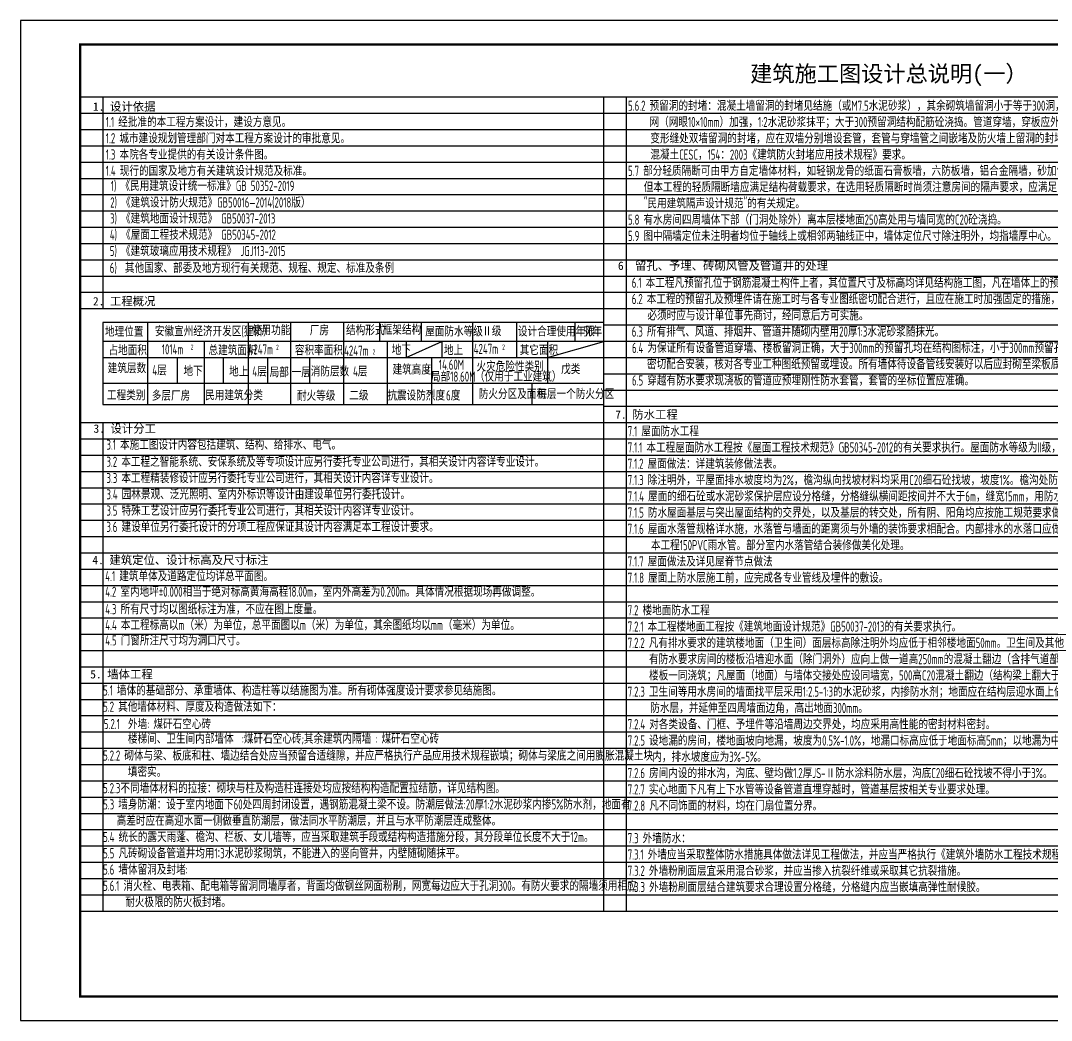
# Model space of a CAD drawing. Extents: x -522490 to 417652, y 450811 to 1108047.
# Drawn here: x 343352 to 386667, y 1016819 to 1058819 of the extents above; entities that cross this region are included whole.
import ezdxf

# ---------------------------------------------------------------- set-up
doc = ezdxf.new("R2010")
doc.units = 0
doc.header["$LTSCALE"] = 1000
doc.header["$MEASUREMENT"] = 0
for name, color, linetype in [('39建筑-文字', 254, 'Continuous'), ('PUB_TEXT', 7, 'Continuous'), ('PUB_TITLE', 4, 'Continuous'), ('文字线', 157, 'Continuous')]:
    doc.layers.add(name, color=color, linetype=linetype)
doc.styles.add('TQ', font='')
doc.styles.add('宋体', font='')
doc.styles.add('文字', font='isocp.shx', dxfattribs={"width": 0.7, "bigfont": 'hztxt.shx'})
doc.styles.get('TQ').set_extended_font_data('SimSun')
doc.styles.get('宋体').set_extended_font_data('SimSun')

msp = doc.modelspace()

# ---------------------------------------------------------------- linework, layer by layer
msp.add_lwpolyline([(359552.4, 1044668.9), (361052.4, 1045334)])
at = {"layer": 'PUB_TEXT'}
msp.add_line((365496.6, 1044668.9), (367856, 1045334), dxfattribs=at)
at = {"layer": 'PUB_TITLE'}
msp.add_lwpolyline([(343352.5, 1016819), (417652.5, 1016819), (417652.5, 1058819), (343352.5, 1058819)], close=True, dxfattribs=at)
at = {"layer": 'PUB_TITLE', "const_width": 100}
msp.add_lwpolyline([(345852.5, 1017819), (416652.5, 1017819), (416652.5, 1057819), (345852.5, 1057819)], close=True, dxfattribs=at)
at = {"layer": '文字线', "color": 0}
for p, q in [((345852.5, 1055612.9), (411042.4, 1055612.9)), ((346802.5, 1055612.9), (346802.5, 1046720.9)), ((367856, 1021412.9), (367856, 1055612.9)), ((368806, 1021412.9), (368806, 1055612.9)), ((345852.5, 1054928.9), (411042.3, 1054928.9)), ((345852.5, 1054244.9), (411042.3, 1054244.9)), ((345852.5, 1053560.9), (411042.2, 1053560.9)), ((345852.5, 1052876.9), (411042.2, 1052876.9)), ((345852.5, 1052192.9), (411042.1, 1052192.9)), ((345852.5, 1051508.9), (411042.1, 1051508.9)), ((345852.5, 1050824.9), (411042.3, 1050824.9)), ((345852.5, 1050140.9), (411042.3, 1050140.9)), ((345852.5, 1049456.9), (411042.2, 1049456.9)), ((345852.5, 1048772.9), (411042.2, 1048772.9)), ((345852.5, 1048088.9), (411042.1, 1048088.9)), ((345852.5, 1047404.9), (411042.1, 1047404.9)), ((345852.5, 1046720.9), (411042.3, 1046720.9)), ((346802.5, 1046134), (346802.5, 1042691.1)), ((367856, 1046134), (346802.5, 1046134)), ((348689.1, 1046134), (348689.1, 1042691.1)), ((352910.9, 1046134), (352910.9, 1042691.1)), ((354692.6, 1046134), (354692.6, 1042691.1)), ((356925.9, 1046134), (356925.9, 1042691.1)), ((358431.6, 1046134), (358431.6, 1045334)), ((360180.7, 1046134), (360180.7, 1045334)), ((362346.3, 1046134), (362346.3, 1042691.1)), ((364185.6, 1046134), (364185.6, 1044668.9)), ((366656, 1045334), (366656, 1046134)), ((367856, 1046036.9), (411042.3, 1046036.9)), ((367856, 1045334), (346802.5, 1045334)), ((351065.5, 1045334), (351065.5, 1042691.1)), ((358752.4, 1045334), (358752.4, 1042691.1)), ((359552.4, 1045334), (359552.4, 1044668.9)), ((361052.4, 1045334), (361052.4, 1044668.9)), ((365496.6, 1045334), (365496.6, 1043574.3)), ((367856, 1045352.9), (411042.2, 1045352.9)), ((346802.5, 1044668.9), (411042.2, 1044668.9)), ((349945.8, 1043574.3), (349945.8, 1044668.9)), ((351865.5, 1044668.9), (351865.5, 1043574.3)), ((353733.7, 1044668.9), (353733.7, 1043574.3)), ((355487.6, 1044668.9), (355487.6, 1043574.3)), ((360621.6, 1044668.9), (360621.6, 1042691.1)), ((367856, 1043984.9), (411042.1, 1043984.9)), ((367856, 1043574.3), (346802.5, 1043574.3)), ((364843.5, 1042691.1), (364843.5, 1043574.3)), ((367856, 1043300.9), (411042.1, 1043300.9)), ((346802.5, 1042691.1), (367856, 1042691.1)), ((367856, 1042616.9), (411042.3, 1042616.9)), ((345852.5, 1041932.9), (411042.3, 1041932.9)), ((346802.5, 1041932.9), (346802.5, 1021412.9)), ((345852.5, 1041248.9), (411042.2, 1041248.9)), ((345852.5, 1040564.9), (411042.2, 1040564.9)), ((345852.5, 1039880.9), (411042.1, 1039880.9)), ((345852.5, 1039196.9), (411042.1, 1039196.9)), ((345852.5, 1038512.9), (411042.3, 1038512.9)), ((345852.5, 1037828.9), (411042.3, 1037828.9)), ((345852.5, 1037144.9), (411042.2, 1037144.9)), ((345852.5, 1036460.9), (411042.2, 1036460.9)), ((345852.5, 1035776.9), (411042.1, 1035776.9)), ((345852.5, 1035092.9), (411042.1, 1035092.9)), ((345852.5, 1034408.9), (411042.3, 1034408.9)), ((345852.5, 1033724.9), (411042.3, 1033724.9)), ((345852.5, 1033040.9), (411042.2, 1033040.9)), ((345852.5, 1032356.9), (411042.2, 1032356.9)), ((345852.5, 1031672.9), (411042.1, 1031672.9)), ((345852.5, 1030988.9), (411042.1, 1030988.9)), ((345852.5, 1030304.9), (411042.3, 1030304.9)), ((345852.5, 1029620.9), (411042.3, 1029620.9)), ((345852.5, 1028936.9), (411042.2, 1028936.9)), ((345852.5, 1028252.9), (411042.2, 1028252.9)), ((345852.5, 1027568.9), (411042.1, 1027568.9)), ((345852.5, 1026884.9), (411042.1, 1026884.9)), ((345852.5, 1026200.9), (411042.3, 1026200.9)), ((345852.5, 1025516.9), (411042.3, 1025516.9)), ((345852.5, 1024832.9), (411042.2, 1024832.9)), ((345852.5, 1024148.9), (411042.2, 1024148.9)), ((345852.5, 1023464.9), (411042.1, 1023464.9)), ((345852.5, 1022780.9), (411042.1, 1022780.9)), ((345852.5, 1022096.9), (411042.3, 1022096.9)), ((345852.5, 1021412.9), (411042.3, 1021412.9))]:
    msp.add_line(p, q, dxfattribs=at)

# ---------------------------------------------------------------- texts
at = {"layer": '39建筑-文字', "style": '宋体'}
msp.add_text('建筑施工图设计总说明(一）', height=684, dxfattribs=at).set_placement((374009.2, 1056248.5))
at = {"layer": 'PUB_TEXT', "style": 'TQ'}
for s, p in [('1. 设计依据', (346393.4, 1055032.8)), ('6. 留孔、予埋、砖砌风管及管道井的处理', (368453.5, 1048347.3)), ('2. 工程概况', (346393.4, 1046855.7)), ('7. 防水工程', (368341.1, 1042094.7)), ('3. 设计分工', (346418.1, 1041504.7)), ('4. 建筑定位、设计标高及尺寸标注', (346370.8, 1035983.7)), ('5. 墙体工程', (346280.5, 1031184.9))]:
    msp.add_text(s, height=350, dxfattribs=at).set_placement(p)
at = {"layer": 'PUB_TEXT', "style": '文字', "width": 0.7}
for s, height, p in [('5.6.2 预留洞的封堵：混凝土墙留洞的封堵见结施（或M7.5水泥砂浆），其余砌筑墙留洞小于等于300洞，背面采用1.8镀锌钢丝', 427.5, (368878.1, 1055030)), ('1.1 经批准的本工程方案设计，建设方意见。', 427.5, (346932.4, 1054348.8)), ('网（网眼10×10mm）加强，1:2水泥砂浆抹平；大于300预留洞结构配筋砼浇捣。管道穿墙，穿板应外加套管，C20砼封堵。', 427.5, (369780.3, 1054346)), ('1.2 城市建设规划管理部门对本工程方案设计的审批意见。', 427.5, (346932.4, 1053664.8)), ('变形缝处双墙留洞的封堵，应在双墙分别增设套管，套管与穿墙管之间嵌堵及防火墙上留洞的封堵均应满足', 427.5, (369814.3, 1053662)), ('1.3 本院各专业提供的有关设计条件图。', 427.5, (346932.4, 1052980.8)), ('混凝土CESC，154：2003《建筑防火封堵应用技术规程》要求。', 427.5, (369814.3, 1052978)), ('1.4 现行的国家及地方有关建筑设计规范及标准。', 427.5, (346932.4, 1052296.8)), ('5.7 部分轻质隔断可由甲方自定墙体材料，如轻钢龙骨的纸面石膏板墙，六防板墙，铝合金隔墙，砂加气混凝土砌块等。', 427.5, (368878.1, 1052297.5)), ('1) 《民用建筑设计统一标准》GB 50352-2019', 427.5, (347142, 1051663.6)), ('但本工程的轻质隔断墙应满足结构荷载要求，在选用轻质隔断时尚须注意房间的隔声要求，应满足GB50118-2010', 427.5, (369538.2, 1051613.5)), ('2) 《建筑设计防火规范》GB50016—2014(2018版）', 427.5, (347118.9, 1050967)), ('"民用建筑隔声设计规范"的有关规定。', 427.5, (369538.2, 1050929.5)), ('3) 《建筑地面设计规范》 GB50037-2013', 427.5, (347111, 1050295.6)), ('5.8 有水房间四周墙体下部（门洞处除外）离本层楼地面250高处用与墙同宽的C20砼浇捣。', 427.5, (368878.1, 1050245.5)), ('4) 《屋面工程技术规范》 GB50345-2012', 427.5, (347102, 1049611.6)), ('5.9 图中隔墙定位未注明者均位于轴线上或相邻两轴线正中，墙体定位尺寸除注明外，均指墙厚中心。', 427.5, (368878.1, 1049561.5)), ('5) 《建筑玻璃应用技术规程》 JGJ113-2015', 427.5, (347102, 1048927.6)), ('6)  其他国家、部委及地方现行有关规范、规程、规定、标准及条例', 427.5, (347100.3, 1048219.3)), ('6.1 本工程凡预留孔位于钢筋混凝土构件上者，其位置尺寸及标高均详见结构施工图，凡在墙体上的预留洞孔均见建施图。', 427.5, (369035.6, 1047593.3)), ('6.2 本工程的预留孔及预埋件请在施工时与各专业图纸密切配合进行，且应在施工时加强固定的措施，避免走动一般不允许事后开凿', 427.5, (369035.6, 1046909.3)), ('必须时应与设计单位事先商讨，经同意后方可实施。', 427.5, (369690.9, 1046225.3)), ('使用功能', 427.5, (353070.3, 1045603.1)), ('厂房', 427.5, (355504.2, 1045596.8)), ('结构形式', 427.5, (357026.8, 1045603.1)), ('框架结构', 427.5, (358569, 1045619.9)), ('地理位置', 427.5, (346897.6, 1045541.5)), ('安徽宣州经济开发区(狸桥）', 427.5, (348994.3, 1045556.9)), ('屋面防水等级', 427.5, (360353.8, 1045549.7)), ('Ⅱ级', 427.5, (362748.5, 1045560.2)), ('设计合理使用年限', 427.5, (364249.2, 1045550.8)), ('50年', 427.5, (367005.1, 1045550.8)), ('6.3 所有排气、风道、排烟井、管道井随砌内壁用20厚1:3水泥砂浆随抹光。', 427.5, (369035.6, 1045541.3)), ('占地面积', 427.5, (347043.5, 1044761.5)), ('1014m', 427.5, (349286, 1044796.1)), ('2', 213.8, (350502.5, 1044998.1)), ('总建筑面积', 427.5, (351247.2, 1044761.5)), ('4247m', 427.5, (352932.3, 1044796.1)), ('2', 213.8, (354087.5, 1044988.6)), ('容积率面积', 427.5, (354874.3, 1044761.5)), ('地下', 427.5, (358947.6, 1044776)), ('地上', 427.5, (361139.5, 1044766)), ('4247m', 427.5, (362392.7, 1044814.7)), ('2', 213.8, (363587.8, 1044998.1)), ('其它面积', 427.5, (364325, 1044766)), ('6.4 为保证所有设备管道穿墙、楼板留洞正确，大于300mm的预留孔均在结构图标注，小于300mm预留孔或预埋件，请与土建', 427.5, (369042.9, 1044857.3)), ('4247m', 427.5, (356945.2, 1044740.7)), ('2', 213.8, (358143.7, 1044793.8)), ('建筑层数', 427.5, (347013.5, 1044006)), ('4层', 427.5, (348887.1, 1043918.6)), ('地下', 427.5, (350195.6, 1043888.6)), ('地上', 427.5, (352115, 1043865.1)), ('消防层数', 427.5, (355545.4, 1043871.1)), ('4层', 427.5, (357320.5, 1043871.1)), ('建筑高度', 427.5, (358982.5, 1043947.1)), ('14.60M', 427.5, (360927.8, 1044151.4)), ('火灾危险性类别', 427.5, (362509.8, 1044079.7)), ('戊类', 427.5, (366066.3, 1043967)), ('密切配合安装，核对各专业工种图纸预留或埋设。所有墙体待设备管线安装好以后应封砌至梁板底。（除注明外）', 427.5, (369672.1, 1044173.3)), ('4层', 427.5, (353088.9, 1043865.9)), ('局部', 427.5, (353817.5, 1043835.9)), ('一层', 427.5, (354741, 1043835.9)), ('局部18.60M', 427.5, (360597.3, 1043651.7)), ('（仅用于工业建筑）', 427.5, (362442.6, 1043656)), ('6.5 穿越有防水要求现浇板的管道应预埋刚性防水套管，套管的坐标位置应准确。', 427.5, (369042.9, 1043489.3)), ('工程类别', 427.5, (346980.7, 1042869.5)), ('多层厂房', 427.5, (348865.2, 1042852.2)), ('民用建筑分类', 427.5, (351108.1, 1042869.5)), ('耐火等级', 427.5, (354965.3, 1042847.5)), ('二级', 427.5, (357162.2, 1042859.5)), ('抗震设防烈度', 427.5, (358763.4, 1042859.5)), ('6度', 427.5, (361231.7, 1042859.5)), ('防火分区及面积', 427.5, (362603.4, 1042920.8)), ('每层一个防火分区', 427.5, (365064.8, 1042922.5)), ('7.1 屋面防水工程', 427.5, (368863.6, 1041355.5)), ('3.1 本施工图设计内容包括建筑、结构、给排水、电气。', 427.5, (346957.1, 1040789.8)), ('7.1.1 本工程屋面防水工程按《屋面工程技术规范》GB50345-2012的有关要求执行。屋面防水等级为II级，一道设防。', 427.5, (368863.6, 1040674.5)), ('3.2 本工程之智能系统、安保系统及等专项设计应另行委托专业公司进行，其相关设计内容详专业设计。', 427.5, (346957.1, 1040073)), ('7.1.2 屋面做法：详建筑装修做法表。', 427.5, (368863.6, 1039990.5)), ('3.3 本工程精装修设计应另行委托专业公司进行，其相关设计内容详专业设计。', 427.5, (346957.1, 1039389)), ('7.1.3 除注明外，平屋面排水坡度均为2%%%，檐沟纵向找坡材料均采用C20细石砼找坡，坡度1%%%。檐沟处防水应一道设防。', 427.5, (368863.6, 1039306.5)), ('3.4 园林景观、泛光照明、室内外标识等设计由建设单位另行委托设计。', 427.5, (346957.1, 1038705)), ('7.1.4 屋面的细石砼或水泥砂浆保护层应设分格缝，分格缝纵横间距按间并不大于6m，缝宽15mm，用防水油膏嵌密实。', 427.5, (368863.6, 1038622.5)), ('3.5 特殊工艺设计应另行委托专业公司进行，其相关设计内容详专业设计。', 427.5, (346957.1, 1038021)), ('7.1.5 防水屋面基层与突出屋面结构的交界处，以及基层的转交处，所有阴、阳角均应按施工规范要求做圆角并设加强层。', 427.5, (368863.6, 1037938.5)), ('3.6 建设单位另行委托设计的分项工程应保证其设计内容满足本工程设计要求。', 427.5, (346957.1, 1037337)), ('7.1.6 屋面水落管规格详水施，水落管与墙面的距离须与外墙的装饰要求相配合。内部排水的水落口应做成略低的凹坑。', 427.5, (368863.6, 1037254.5)), ('本工程150PVC雨水管。部分室内水落管结合装修做美化处理。', 427.5, (369839.7, 1036570.5)), ('7.1.7 屋面做法及详见屋脊节点做法', 427.5, (368863.6, 1035886.5)), ('4.1 建筑单体及道路定位均详总平面图。', 427.5, (346909.7, 1035268)), ('7.1.8 屋面上防水层施工前，应完成各专业管线及埋件的敷设。', 427.5, (368863.6, 1035202.5)), ('4.2 室内地坪±0.000相当于绝对标高黄海高程18.00m，室内外高差为0.200m。具体情况根据现场再做调整。', 427.5, (346909.7, 1034613.3)), ('4.3 所有尺寸均以图纸标注为准，不应在图上度量。', 427.5, (346909.7, 1033880.3)), ('7.2 楼地面防水工程', 427.5, (368863.6, 1033834.5)), ('4.4 本工程标高以m（米）为单位，总平面图以m（米）为单位，其余图纸均以mm（毫米）为单位。', 427.5, (346909.7, 1033213.3)), ('7.2.1 本工程楼地面工程按《建筑地面设计规范》GB50037-2013的有关要求执行。', 427.5, (368863.6, 1033150.5)), ('4.5 门窗所注尺寸均为洞口尺寸。', 427.5, (346909.7, 1032567.8)), ('7.2.2 凡有排水要求的建筑楼地面（卫生间）面层标高除注明外均应低于相邻楼地面50mm。卫生间及其他', 427.5, (368863.6, 1032466.5)), ('有防水要求房间的楼板沿墙迎水面（除门洞外）应向上做一道高250mm的混凝土翻边（含排气道部位），宽度同墙体，与', 427.5, (369760, 1031782.5)), ('楼板一同浇筑；凡屋面（地面）与墙体交接处应设同墙宽，500高C20混凝土翻边（结构梁上翻大于500时除外）。', 427.5, (369760, 1031098.5)), ('5.1 墙体的基础部分、承重墙体、构造柱等以结施图为准。所有砌体强度设计要求参见结施图。', 427.5, (346819.5, 1030466.4)), ('7.2.3 卫生间等用水房间的墙面找平层采用1:2.5-1:3的水泥砂浆，内掺防水剂；地面应在结构层迎水面上做1.2厚JS-Ⅱ防水涂料', 427.5, (368863.6, 1030414.5)), ('5.2 其他墙体材料、厚度及构造做法如下：', 427.5, (346819.5, 1029782.4)), ('防水层，并延伸至四周墙面边角，高出地面300mm。', 427.5, (369813.3, 1029730.5)), ('5.2.1  外墙: 煤矸石空心砖', 427.5, (346849.8, 1029054.4)), ('7.2.4 对各类设备、门框、予埋件等沿墙周边交界处，均应采用高性能的密封材料密封。', 427.5, (368863.6, 1029046.5)), ('楼梯间、卫生间内部墙体  :煤矸石空心砖;其余建筑内隔墙 : 煤矸石空心砖', 427.5, (347861, 1028440.4)), ('7.2.5 设地漏的房间，楼地面坡向地漏，坡度为0.5%-1.0%，地漏口标高应低于地面标高5mm；以地漏为中心半径250mm范围', 427.5, (368863.6, 1028362.5)), ('5.2.2 砌体与梁、板底和柱、墙边结合处应当预留合适缝隙，并应严格执行产品应用技术规程嵌填；砌体与梁底之间用膨胀混凝土块', 427.5, (346819.5, 1027730.4)), ('内，排水坡度应为3%-5%。', 427.5, (369899.6, 1027678.5)), ('填密实。', 427.5, (347857.1, 1027046.4)), ('7.2.6 房间内设的排水沟，沟底、壁均做1.2厚JS-Ⅱ防水涂料防水层，沟底C20细石砼找坡不得小于3%%%。', 427.5, (368863.6, 1026994.5)), ('5.2.3不同墙体材料的拉接：砌块与柱及构造柱连接处均应按结构构造配置拉结筋，详见结构图。', 427.5, (346819.5, 1026362.4)), ('7.2.7 实心地面下凡有上下水管等设备管道直埋穿越时，管道基层按相关专业要求处理。', 427.5, (368863.6, 1026310.5)), ('5.3 墙身防潮：设于室内地面下60处四周封闭设置，遇钢筋混凝土梁不设。防潮层做法:20厚1:2水泥砂浆内掺5%%%防水剂，地面有', 427.5, (346819.5, 1025678.4)), ('7.2.8 凡不同饰面的材料，均在门扇位置分界。', 427.5, (368863.6, 1025626.5)), ('高差时应在高迎水面一侧做垂直防潮层，做法同水平防潮层，并且与水平防潮层连成整体。', 427.5, (347386.7, 1024994.4)), ('5.4 统长的露天雨蓬、檐沟、栏板、女儿墙等，应当采取建筑手段或结构构造措施分段，其分段单位长度不大于12m。', 427.5, (346819.5, 1024310.4)), ('7.3 外墙防水：', 427.5, (368863.6, 1024258.5)), ('5.5 凡砖砌设备管道井均用1∶3水泥砂浆砌筑，不能进入的竖向管井，内壁随砌随抹平。', 427.5, (346819.5, 1023626.4)), ('7.3.1 外墙应当采取整体防水措施具体做法详见工程做法，并应当严格执行《建筑外墙防水工程技术规程》JGJ/T235-2011。', 427.5, (368863.6, 1023574.5)), ('5.6 墙体留洞及封堵:', 427.5, (346819.5, 1022942.4)), ('7.3.2 外墙粉刷面层宜采用混合砂浆，并应当掺入抗裂纤维或采取其它抗裂措施。', 427.5, (368863.6, 1022890.5)), ('5.6.1 消火栓、电表箱、配电箱等留洞同墙厚者，背面均做钢丝网面粉刷，网宽每边应大于孔洞300。有防火要求的隔墙须用相应', 427.5, (346819.5, 1022258.4)), ('7.3.3 外墙粉刷面层结合建筑要求合理设置分格缝，分格缝内应当嵌填高弹性耐候胶。', 427.5, (368863.6, 1022206.5)), ('耐火极限的防火板封堵。', 427.5, (347743.9, 1021574.4))]:
    msp.add_text(s, height=height, dxfattribs=at).set_placement(p)

doc.saveas('drawing.dxf')
